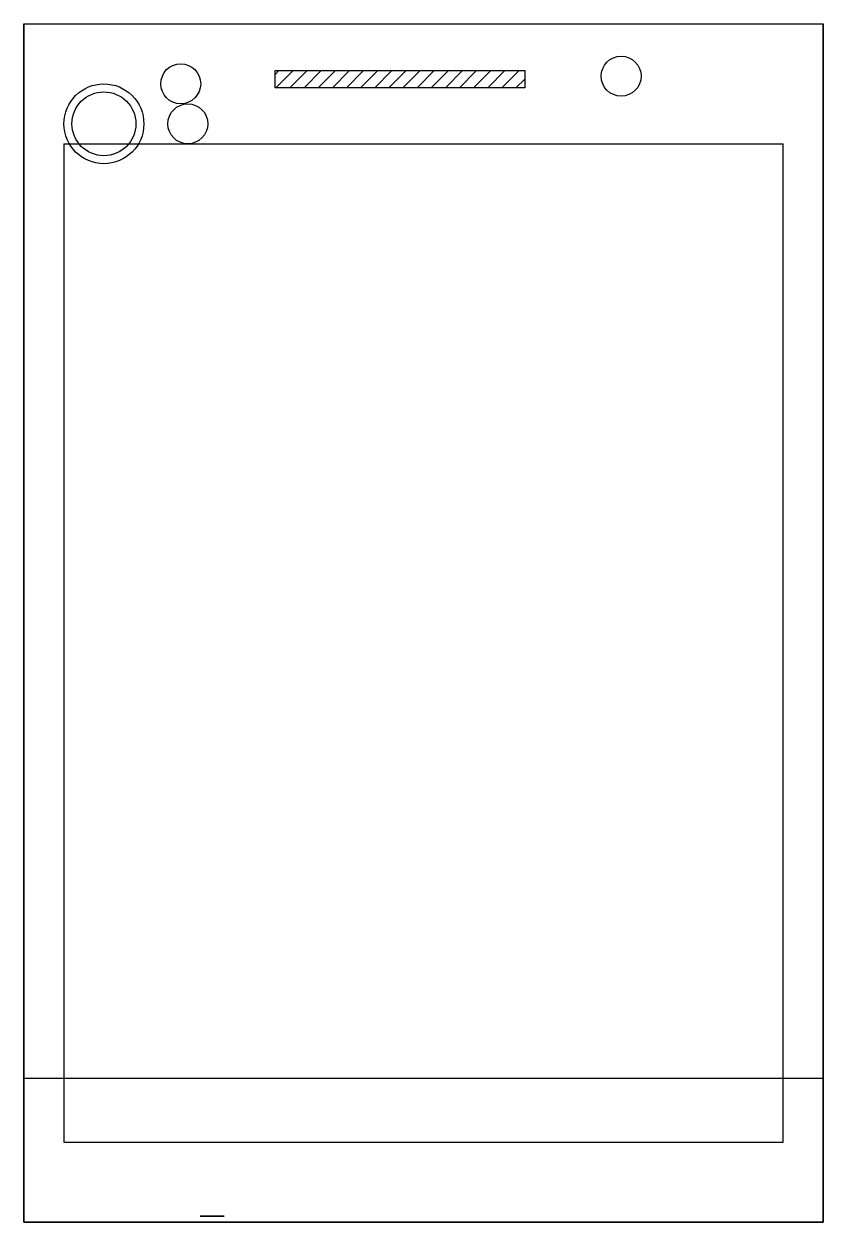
# Model space of a CAD drawing. Header units: inches. Extents: x 21.7 to 31.7, y 8.3 to 23.3.
import ezdxf

# ---------------------------------------------------------------- set-up
doc = ezdxf.new("R2010")
doc.units = ezdxf.units.IN
doc.header["$MEASUREMENT"] = 0

msp = doc.modelspace()

# ---------------------------------------------------------------- hatches: boundary and pattern name
h = msp.add_hatch()
h.set_pattern_fill('ANSI31', color=256)
h.paths.add_polyline_path([(27.956, 22.758), (24.832, 22.758), (24.832, 22.543), (27.956, 22.543)])

# ---------------------------------------------------------------- linework, layer by layer
for p, q in [((21.689, 18.342), (21.689, 23.342)), ((21.689, 23.342), (29.689, 23.342)), ((21.689, 23.342), (21.689, 21.842)), ((21.689, 23.342, 1), (21.689, 22.092, 1)), ((29.689, 23.342), (31.689, 23.342)), ((31.689, 23.342), (31.689, 8.342)), ((22.189, 21.842), (31.189, 21.842)), ((22.189, 21.842), (22.189, 9.342)), ((31.189, 9.342), (31.189, 21.842)), ((21.689, 8.342), (21.689, 18.342)), ((22.189, 9.342), (31.189, 9.342)), ((31.689, 8.342), (21.689, 8.342)), ((31.189, 8.342), (21.689, 8.342)), ((21.689, 8.342), (22.189, 8.342))]:
    msp.add_line(p, q)
at = {"extrusion": (-1, 0, 0)}
for p, q in [((21.689, 23.342), (21.689, 23.342, 1)), ((21.689, 23.342, 1), (21.689, 8.342, 1)), ((21.689, 23.342, 1), (21.689, 23.342, 0.5)), ((21.689, 21.342, 0.5), (21.689, 21.342, 0.25)), ((21.689, 21.342, 0.25), (21.689, 20.342, 0.25)), ((21.689, 20.092, 0.75), (21.689, 21.342, 0.75)), ((21.689, 21.342, 0.75), (21.689, 21.342, 0.5)), ((21.689, 20.342, 0.25), (21.689, 20.092, 0.25)), ((21.689, 20.092, 0.25), (21.689, 20.092, 0.75)), ((21.689, 18.842, 0.5), (21.689, 18.842, 0.25)), ((21.689, 18.842, 0.25), (21.689, 17.592, 0.25)), ((21.689, 17.592, 0.75), (21.689, 18.842, 0.75)), ((21.689, 18.842, 0.75), (21.689, 18.842, 0.5)), ((21.689, 17.592, 0.25), (21.689, 17.592, 0.75)), ((31.689, 10.141, 1), (21.689, 10.141, 1)), ((31.689, 8.342, 1), (31.689, 9.342, 1)), ((21.689, 8.342, 1), (21.689, 8.342))]:
    msp.add_line(p, q, dxfattribs=at)
at = {"extrusion": (0, -1, 0)}
for p, q in [((21.689, 23.342, 1), (31.689, 23.342, 1)), ((31.689, 8.342, 1), (31.689, 23.342, 1)), ((31.689, 23.342, 1), (31.689, 23.342)), ((21.689, 8.342, 1), (31.689, 8.342, 1)), ((31.689, 8.342, 1), (31.689, 8.342))]:
    msp.add_line(p, q, dxfattribs=at)
at = {"extrusion": (1, 0, 0)}
for p, q in [((21.689, 18.842, 0.293), (21.689, 18.842, 0.543)), ((21.689, 18.842, 0.543), (21.689, 18.842, 0.543)), ((31.689, 18.342, 0.5), (31.689, 18.342, 0.75)), ((31.689, 18.342, 0.75), (31.689, 16.342, 0.75)), ((31.689, 16.342, 0.25), (31.689, 18.342, 0.25)), ((31.689, 18.342, 0.25), (31.689, 18.342, 0.625)), ((31.689, 16.342, 0.75), (31.689, 16.342, 0.75)), ((31.689, 16.342, 0.75), (31.689, 16.342, 0.25))]:
    msp.add_line(p, q, dxfattribs=at)
msp.add_lwpolyline([(24.832, 22.758), (27.956, 22.758), (27.956, 22.543), (24.832, 22.543)], close=True)
for centre, radius in [((23.651, 22.593), 0.25), ((29.162, 22.688), 0.25), ((22.689, 22.092, 1), 0.5), ((22.689, 22.092, 1), 0.4), ((23.739, 22.092, 1), 0.25)]:
    msp.add_circle(centre, radius)
at = {"extrusion": (0, 1, 0)}
for centre, radius in [((-24.044, 0.492, 8.416), 0.15), ((-22.689, 0.5, 8.342), 0.1), ((-23.139, 0.5, 8.342), 0.1), ((-23.589, 0.5, 8.342), 0.1), ((-24.039, 0.5, 8.342), 0.1), ((-24.489, 0.5, 8.342), 0.15), ((-24.489, 0.5, 8.342), 0.1), ((-29.689, 0.5, 8.342), 0.3), ((-29.689, 0.5, 8.342), 0.25)]:
    msp.add_circle(centre, radius, dxfattribs=at)
at = {"extrusion": (0, -1, 0)}
for centre in [(22.689, 0.5, -8.342), (23.139, 0.5, -8.342), (23.589, 0.5, -8.342)]:
    msp.add_circle(centre, 0.15, dxfattribs=at)
msp.add_spline([(21.689, 8.342, 1), (21.689, 8.342)], degree=3)

doc.saveas('drawing.dxf')
